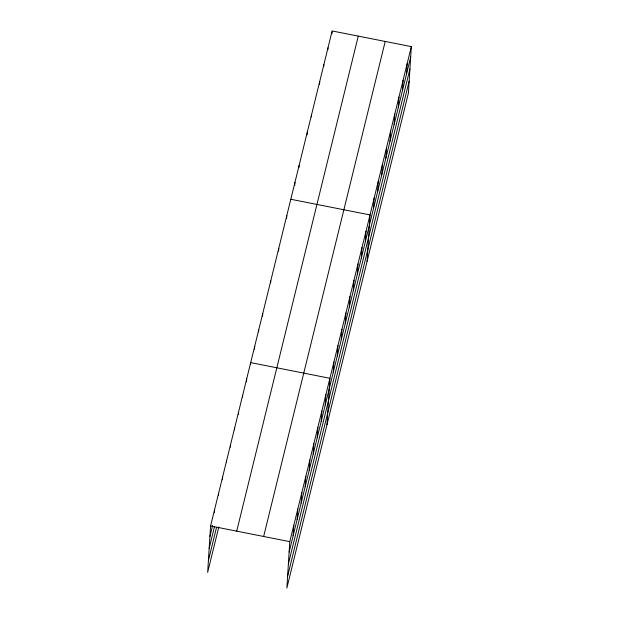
<?xml version="1.0" encoding="UTF-8"?>
<svg xmlns="http://www.w3.org/2000/svg" width="619" height="619" viewBox="0 0 619 619"><rect width="100%" height="100%" fill="white"/><g stroke="black" fill="none" stroke-linecap="round" stroke-linejoin="round"><path stroke-width="0.93" d="M411.341 46.618L289.785 541.648L286.868 588.05L408.424 93.02L411.341 46.618L332.132 30.95L210.576 525.98L207.659 572.382L218.801 527.001M214.406 512.486L214.592 509.646M218.484 495.208L218.6 493.312M222.43 479.818L222.608 476.97M226.5 462.532L226.624 460.637M230.454 447.142L230.578 445.247M234.524 429.857L234.647 427.961M238.477 414.475L238.594 412.579M242.547 397.189L242.671 395.293M246.501 381.799L246.679 378.96M250.571 364.514L250.687 362.618L329.904 378.294L326.979 424.688M254.525 349.131L254.703 346.284M258.595 331.846L258.711 329.95M262.541 316.456L262.727 313.609M270.627 282.837L270.743 280.941M278.589 251.113L278.767 248.265M286.612 218.437L286.79 215.598M294.76 185.274L294.938 182.427M298.946 167.494L299.07 165.598M307.156 134.78L307.334 131.94M311.349 116.999L311.465 115.103M319.551 84.285L319.729 81.445M293.143 535.737L293.801 525.314M323.745 66.504L323.869 64.616M297.159 519.403L297.809 508.98M327.877 49.675L328 47.779M301.167 503.069L301.824 492.639M331.954 33.79L332.07 31.894M305.175 486.735L305.832 476.305M309.191 470.394L309.848 459.971M313.199 454.06L313.856 443.637M317.214 437.726L317.864 427.296M321.222 421.384L321.88 410.962M325.23 405.05L325.888 394.628M333.254 372.383L333.912 361.953M337.27 356.041L337.92 345.619M341.278 339.707L341.936 329.285M345.294 323.373L345.944 312.943M349.302 307.039L349.959 296.609M353.31 290.698L353.967 280.275M357.325 274.364L357.983 263.942M361.334 258.03L361.991 247.6M365.349 241.689L365.999 231.266M367.098 261.326L370.015 214.932L290.806 199.264M373.489 208.526L374.147 198.095M377.621 191.697L378.279 181.266M381.753 174.86L382.41 164.437M385.892 158.031L386.542 147.608M390.024 141.202L390.674 130.771M394.156 124.373L394.814 113.942M398.288 107.536L398.946 97.113M402.42 90.707L403.077 80.284M406.551 73.878L407.209 63.448M209.918 536.41L212.596 525.516M209.176 548.279L214.522 526.498M208.402 560.512L216.426 527.837M236.713 531.148L358.269 36.119M263.648 536.48L385.204 41.45M289.135 552.078L410.683 57.049M288.384 563.948L409.94 68.918M287.618 576.181L409.167 81.151M210.576 525.98L289.785 541.648"/></g></svg>
